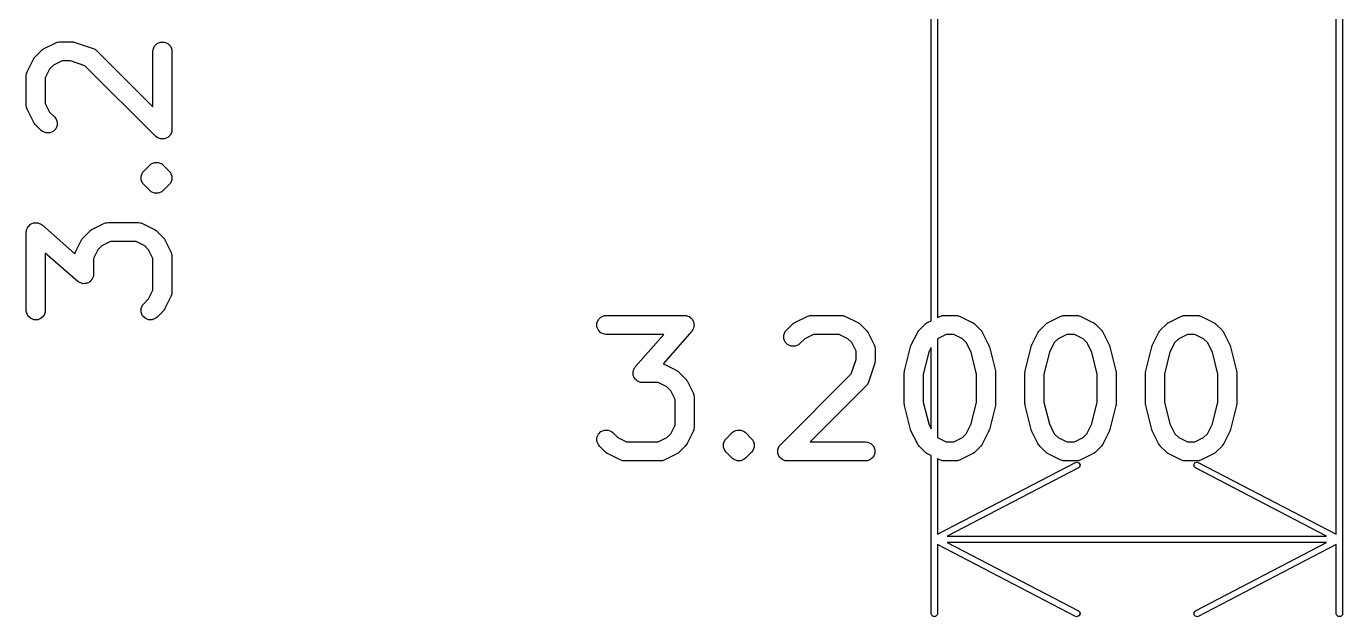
# Model space of a CAD drawing. Extents: x 2 to 13.8, y -9.5 to -0.7.
# Drawn here: x 13.0799 to 13.4892, y -5.5752 to -5.3915 of the extents above; entities that cross this region are included whole.
import ezdxf

# ---------------------------------------------------------------- set-up
doc = ezdxf.new("R2010")
doc.units = 0
doc.header["$MEASUREMENT"] = 0
doc.layers.add('BLACK', color=7, linetype='CONTINUOUS')

msp = doc.modelspace()

# ---------------------------------------------------------------- linework, layer by layer
at = {"layer": 'BLACK', "linetype": 'CONTINUOUS'}
for p, q in [((13.4872, -5.54956), (13.4872, -5.33465)), ((13.48917, -5.33465), (13.48917, -5.57427)), ((13.36122, -5.48313), (13.36122, -5.37894)), ((13.36319, -5.37894), (13.36319, -5.48215)), ((13.0853, -5.39856), (13.08905, -5.39668)), ((13.08905, -5.39668), (13.08959, -5.39648)), ((13.08959, -5.39648), (13.08969, -5.39647)), ((13.08969, -5.39647), (13.08979, -5.39643)), ((13.08979, -5.39643), (13.09037, -5.39637)), ((13.09037, -5.39637), (13.09412, -5.39637)), ((13.09412, -5.39637), (13.09441, -5.3964)), ((13.09441, -5.3964), (13.09448, -5.3964)), ((13.09448, -5.3964), (13.09459, -5.39642)), ((13.09459, -5.39642), (13.09469, -5.39643)), ((13.09469, -5.39643), (13.09476, -5.39646)), ((13.09476, -5.39646), (13.09505, -5.39652)), ((13.09505, -5.39652), (13.10067, -5.3984)), ((13.11934, -5.39875), (13.11978, -5.39768)), ((13.11978, -5.39768), (13.1206, -5.39687)), ((13.1206, -5.39687), (13.12166, -5.39643)), ((13.12166, -5.39643), (13.12281, -5.39643)), ((13.12281, -5.39643), (13.12388, -5.39687)), ((13.12388, -5.39687), (13.12469, -5.39768)), ((13.12469, -5.39768), (13.12513, -5.39875)), ((13.08023, -5.4055), (13.0821, -5.40175)), ((13.0821, -5.40175), (13.08226, -5.40151)), ((13.08226, -5.40151), (13.08229, -5.40143)), ((13.08229, -5.40143), (13.08235, -5.40135)), ((13.08235, -5.40135), (13.08241, -5.40126)), ((13.08241, -5.40126), (13.08247, -5.40121)), ((13.08247, -5.40121), (13.08265, -5.40099)), ((13.08265, -5.40099), (13.08453, -5.39911)), ((13.08453, -5.39911), (13.08475, -5.39893)), ((13.08475, -5.39893), (13.08481, -5.39887)), ((13.08481, -5.39887), (13.08489, -5.39881)), ((13.08489, -5.39881), (13.08498, -5.39874)), ((13.08498, -5.39874), (13.08505, -5.39871)), ((13.08505, -5.39871), (13.0853, -5.39856)), ((13.10067, -5.3984), (13.1012, -5.39863)), ((13.1012, -5.39863), (13.10128, -5.3987)), ((13.10128, -5.3987), (13.10138, -5.39874)), ((13.10138, -5.39874), (13.10183, -5.39911)), ((13.10183, -5.39911), (13.11928, -5.41657)), ((13.11928, -5.39933), (13.11934, -5.39875)), ((13.11928, -5.41657), (13.11928, -5.39933)), ((13.12513, -5.39875), (13.12519, -5.39933)), ((13.12519, -5.39933), (13.12519, -5.4237)), ((13.07991, -5.40682), (13.07997, -5.40625)), ((13.07997, -5.40625), (13.08001, -5.40615)), ((13.08001, -5.40615), (13.08002, -5.40604)), ((13.08002, -5.40604), (13.08023, -5.4055)), ((13.08717, -5.40482), (13.08582, -5.40752)), ((13.08837, -5.40363), (13.08717, -5.40482)), ((13.09106, -5.40228), (13.08837, -5.40363)), ((13.09364, -5.40228), (13.09106, -5.40228)), ((13.09814, -5.40378), (13.09364, -5.40228)), ((13.12015, -5.42578), (13.09814, -5.40378)), ((13.07991, -5.4162), (13.07991, -5.40682)), ((13.08582, -5.40752), (13.08582, -5.4155)), ((13.07997, -5.41677), (13.07991, -5.4162)), ((13.08001, -5.41687), (13.07997, -5.41677)), ((13.08002, -5.41698), (13.08001, -5.41687)), ((13.08023, -5.41752), (13.08002, -5.41698)), ((13.0821, -5.42127), (13.08023, -5.41752)), ((13.08582, -5.4155), (13.08717, -5.4182)), ((13.08717, -5.4182), (13.0887, -5.41973)), ((13.08226, -5.42152), (13.0821, -5.42127)), ((13.08229, -5.42159), (13.08226, -5.42152)), ((13.08235, -5.42167), (13.08229, -5.42159)), ((13.08241, -5.42176), (13.08235, -5.42167)), ((13.08247, -5.42181), (13.08241, -5.42176)), ((13.08265, -5.42204), (13.08247, -5.42181)), ((13.08453, -5.42391), (13.08265, -5.42204)), ((13.0887, -5.41973), (13.08907, -5.42018)), ((13.08907, -5.42018), (13.08951, -5.42125)), ((13.08951, -5.4224), (13.08907, -5.42346)), ((13.08951, -5.42125), (13.08951, -5.4224)), ((13.08498, -5.42428), (13.08453, -5.42391)), ((13.08604, -5.42472), (13.08498, -5.42428)), ((13.08719, -5.42472), (13.08604, -5.42472)), ((13.08826, -5.42428), (13.08719, -5.42472)), ((13.08907, -5.42346), (13.08826, -5.42428)), ((13.1206, -5.42615), (13.12015, -5.42578)), ((13.12135, -5.42646), (13.1206, -5.42615)), ((13.12166, -5.42659), (13.12135, -5.42646)), ((13.12281, -5.42659), (13.12166, -5.42659)), ((13.12166, -5.42659), (13.12166, -5.42659)), ((13.12388, -5.42615), (13.12281, -5.42659)), ((13.12469, -5.42534), (13.12388, -5.42615)), ((13.125, -5.42458), (13.12469, -5.42534)), ((13.12513, -5.42427), (13.125, -5.42458)), ((13.12519, -5.4237), (13.12513, -5.42427)), ((13.1164, -5.43661), (13.11827, -5.43473)), ((13.11827, -5.43473), (13.11872, -5.43437)), ((13.11872, -5.43437), (13.11979, -5.43392)), ((13.11979, -5.43392), (13.12094, -5.43392)), ((13.12094, -5.43392), (13.122, -5.43437)), ((13.122, -5.43437), (13.122, -5.43437)), ((13.122, -5.43437), (13.12245, -5.43473)), ((13.12245, -5.43473), (13.12432, -5.43661)), ((13.11559, -5.43812), (13.11589, -5.4374)), ((13.11559, -5.43927), (13.11559, -5.43812)), ((13.11589, -5.4374), (13.11603, -5.43705)), ((13.11603, -5.43705), (13.1164, -5.43661)), ((13.11603, -5.43705), (13.11603, -5.43705)), ((13.12432, -5.43661), (13.12469, -5.43705)), ((13.12469, -5.43705), (13.12483, -5.4374)), ((13.12483, -5.4374), (13.12513, -5.43812)), ((13.12513, -5.43812), (13.12513, -5.43927)), ((13.11603, -5.44034), (13.11559, -5.43927)), ((13.1164, -5.44078), (13.11603, -5.44034)), ((13.11603, -5.44034), (13.11603, -5.44034)), ((13.11827, -5.44266), (13.1164, -5.44078)), ((13.11872, -5.44303), (13.11827, -5.44266)), ((13.11979, -5.44347), (13.11872, -5.44303)), ((13.122, -5.44303), (13.12094, -5.44347)), ((13.12245, -5.44266), (13.122, -5.44303)), ((13.12432, -5.44078), (13.12245, -5.44266)), ((13.12469, -5.44034), (13.12432, -5.44078)), ((13.12513, -5.43927), (13.12469, -5.44034)), ((13.12094, -5.44347), (13.11979, -5.44347)), ((13.07991, -5.45557), (13.07994, -5.45526)), ((13.07994, -5.45519), (13.07996, -5.45513)), ((13.07994, -5.45526), (13.07994, -5.45519)), ((13.07996, -5.45513), (13.07997, -5.45499)), ((13.07997, -5.45499), (13.08015, -5.45455)), ((13.08015, -5.45455), (13.08031, -5.45409)), ((13.08031, -5.45409), (13.08037, -5.45402)), ((13.08037, -5.45402), (13.08041, -5.45393)), ((13.08041, -5.45393), (13.08075, -5.45359)), ((13.08075, -5.45359), (13.08107, -5.45323)), ((13.08107, -5.45323), (13.08116, -5.45318)), ((13.08116, -5.45318), (13.08123, -5.45311)), ((13.08123, -5.45311), (13.08167, -5.45293)), ((13.08167, -5.45293), (13.0821, -5.45272)), ((13.0821, -5.45272), (13.0822, -5.45271)), ((13.0822, -5.45271), (13.08229, -5.45267)), ((13.08229, -5.45267), (13.08277, -5.45267)), ((13.08277, -5.45267), (13.08325, -5.45264)), ((13.08325, -5.45264), (13.08334, -5.45267)), ((13.08334, -5.45267), (13.08344, -5.45267)), ((13.08344, -5.45267), (13.08389, -5.45286)), ((13.08389, -5.45286), (13.08434, -5.45301)), ((13.08434, -5.45301), (13.08446, -5.45309)), ((13.08446, -5.45309), (13.08451, -5.45311)), ((13.08451, -5.45311), (13.08456, -5.45317)), ((13.08456, -5.45317), (13.08481, -5.45335)), ((13.08481, -5.45335), (13.09502, -5.46228)), ((13.09765, -5.45723), (13.09953, -5.45535)), ((13.09953, -5.45535), (13.09975, -5.45517)), ((13.09975, -5.45517), (13.0998, -5.45511)), ((13.0998, -5.45511), (13.09989, -5.45505)), ((13.09989, -5.45505), (13.09997, -5.45499)), ((13.09997, -5.45499), (13.10005, -5.45496)), ((13.10005, -5.45496), (13.10029, -5.4548)), ((13.10029, -5.4548), (13.10404, -5.45293)), ((13.10404, -5.45293), (13.10458, -5.45272)), ((13.10458, -5.45272), (13.10469, -5.45271)), ((13.10469, -5.45271), (13.10479, -5.45267)), ((13.10479, -5.45267), (13.10536, -5.45262)), ((13.10536, -5.45262), (13.11474, -5.45262)), ((13.11474, -5.45262), (13.11531, -5.45267)), ((13.11531, -5.45267), (13.11541, -5.45271)), ((13.11541, -5.45271), (13.11552, -5.45272)), ((13.11552, -5.45272), (13.11606, -5.45293)), ((13.11606, -5.45293), (13.11981, -5.4548)), ((13.11981, -5.4548), (13.12006, -5.45496)), ((13.12006, -5.45496), (13.12013, -5.45499)), ((13.12013, -5.45499), (13.12021, -5.45505)), ((13.12021, -5.45505), (13.1203, -5.45511)), ((13.1203, -5.45511), (13.12035, -5.45517)), ((13.12035, -5.45517), (13.12058, -5.45535)), ((13.12058, -5.45535), (13.12245, -5.45723)), ((13.07991, -5.47994), (13.07991, -5.45557)), ((13.09522, -5.46175), (13.0971, -5.458)), ((13.0971, -5.458), (13.09725, -5.45775)), ((13.09725, -5.45775), (13.09728, -5.45768)), ((13.09728, -5.45768), (13.09735, -5.4576)), ((13.09735, -5.4576), (13.09741, -5.45751)), ((13.09741, -5.45751), (13.09747, -5.45746)), ((13.09747, -5.45746), (13.09765, -5.45723)), ((13.10606, -5.45852), (13.10336, -5.45987)), ((13.11404, -5.45852), (13.10606, -5.45852)), ((13.11674, -5.45987), (13.11404, -5.45852)), ((13.12245, -5.45723), (13.12264, -5.45746)), ((13.12264, -5.45746), (13.12269, -5.45751)), ((13.12269, -5.45751), (13.12275, -5.4576)), ((13.12275, -5.4576), (13.12282, -5.45768)), ((13.12282, -5.45768), (13.12285, -5.45775)), ((13.12285, -5.45775), (13.123, -5.458)), ((13.123, -5.458), (13.12488, -5.46175)), ((13.09592, -5.47091), (13.08582, -5.46208)), ((13.08582, -5.46208), (13.08582, -5.47994)), ((13.09502, -5.46228), (13.09522, -5.46175)), ((13.10217, -5.46107), (13.10082, -5.46376)), ((13.10336, -5.45987), (13.10217, -5.46107)), ((13.11794, -5.46107), (13.11674, -5.45987)), ((13.11928, -5.46376), (13.11794, -5.46107)), ((13.12488, -5.46175), (13.12508, -5.46229)), ((13.12508, -5.46229), (13.12509, -5.46239)), ((13.12509, -5.46239), (13.12513, -5.46249)), ((13.12513, -5.46249), (13.12519, -5.46307)), ((13.12519, -5.46307), (13.12519, -5.47432)), ((13.10082, -5.46376), (13.10082, -5.46869)), ((13.11928, -5.47362), (13.11928, -5.46376)), ((13.09617, -5.47109), (13.09592, -5.47091)), ((13.09622, -5.47115), (13.09617, -5.47109)), ((13.09628, -5.47117), (13.09622, -5.47115)), ((13.09639, -5.47125), (13.09628, -5.47117)), ((13.09685, -5.4714), (13.09639, -5.47125)), ((13.09729, -5.47159), (13.09685, -5.4714)), ((13.09739, -5.47159), (13.09729, -5.47159)), ((13.09748, -5.47162), (13.09739, -5.47159)), ((13.09796, -5.47159), (13.09748, -5.47162)), ((13.09844, -5.47159), (13.09796, -5.47159)), ((13.09853, -5.47155), (13.09844, -5.47159)), ((13.09863, -5.47154), (13.09853, -5.47155)), ((13.09906, -5.47133), (13.09863, -5.47154)), ((13.09951, -5.47115), (13.09906, -5.47133)), ((13.09958, -5.47108), (13.09951, -5.47115)), ((13.09967, -5.47103), (13.09958, -5.47108)), ((13.09998, -5.47067), (13.09967, -5.47103)), ((13.10032, -5.47033), (13.09998, -5.47067)), ((13.10036, -5.47024), (13.10032, -5.47033)), ((13.10042, -5.47016), (13.10036, -5.47024)), ((13.10058, -5.46971), (13.10042, -5.47016)), ((13.10076, -5.46927), (13.10058, -5.46971)), ((13.10077, -5.46913), (13.10076, -5.46927)), ((13.10079, -5.46907), (13.10077, -5.46913)), ((13.10082, -5.46869), (13.10079, -5.469)), ((13.10079, -5.469), (13.10079, -5.46907)), ((13.11794, -5.47632), (13.11928, -5.47362)), ((13.12488, -5.47564), (13.123, -5.47939)), ((13.12508, -5.4751), (13.12488, -5.47564)), ((13.12509, -5.47499), (13.12508, -5.4751)), ((13.12513, -5.47489), (13.12509, -5.47499)), ((13.12519, -5.47432), (13.12513, -5.47489)), ((13.07997, -5.48052), (13.07991, -5.47994)), ((13.08582, -5.47994), (13.08576, -5.48052)), ((13.11559, -5.47936), (13.11603, -5.4783)), ((13.11559, -5.48052), (13.11559, -5.47936)), ((13.11603, -5.4783), (13.1164, -5.47785)), ((13.1164, -5.47785), (13.11794, -5.47632)), ((13.12264, -5.47993), (13.12245, -5.48015)), ((13.12269, -5.47988), (13.12264, -5.47993)), ((13.12275, -5.47979), (13.12269, -5.47988)), ((13.12282, -5.47971), (13.12275, -5.47979)), ((13.12285, -5.47963), (13.12282, -5.47971)), ((13.123, -5.47939), (13.12285, -5.47963)), ((13.08041, -5.48158), (13.07997, -5.48052)), ((13.08123, -5.4824), (13.08041, -5.48158)), ((13.08229, -5.48284), (13.08123, -5.4824)), ((13.08344, -5.48284), (13.08229, -5.48284)), ((13.08451, -5.4824), (13.08344, -5.48284)), ((13.08532, -5.48158), (13.08451, -5.4824)), ((13.08576, -5.48052), (13.08532, -5.48158)), ((13.11603, -5.48158), (13.11559, -5.48052)), ((13.11685, -5.4824), (13.11603, -5.48158)), ((13.11791, -5.48284), (13.11685, -5.4824)), ((13.11906, -5.48284), (13.11791, -5.48284)), ((13.12013, -5.4824), (13.11906, -5.48284)), ((13.12058, -5.48203), (13.12013, -5.4824)), ((13.12245, -5.48015), (13.12058, -5.48203)), ((13.25732, -5.48387), (13.25776, -5.4828)), ((13.25732, -5.48502), (13.25732, -5.48387)), ((13.25776, -5.4828), (13.25858, -5.48199)), ((13.25858, -5.48199), (13.25964, -5.48155)), ((13.25964, -5.48155), (13.26022, -5.48149)), ((13.26022, -5.48149), (13.28459, -5.48149)), ((13.28459, -5.48149), (13.28489, -5.48152)), ((13.28489, -5.48152), (13.28497, -5.48151)), ((13.28497, -5.48151), (13.28502, -5.48153)), ((13.28502, -5.48153), (13.28517, -5.48155)), ((13.28517, -5.48155), (13.28561, -5.48173)), ((13.28561, -5.48173), (13.28606, -5.48188)), ((13.28606, -5.48188), (13.28614, -5.48195)), ((13.28614, -5.48195), (13.28623, -5.48199)), ((13.28623, -5.48199), (13.28657, -5.48233)), ((13.28657, -5.48233), (13.28693, -5.48264)), ((13.28693, -5.48264), (13.28697, -5.48273)), ((13.28697, -5.48273), (13.28704, -5.4828)), ((13.28704, -5.4828), (13.28723, -5.48324)), ((13.28723, -5.48324), (13.28744, -5.48367)), ((13.28744, -5.48367), (13.28745, -5.48377)), ((13.28745, -5.48377), (13.28749, -5.48387)), ((13.28749, -5.48387), (13.28749, -5.48435)), ((13.31812, -5.48423), (13.31835, -5.48404)), ((13.31835, -5.48404), (13.3184, -5.48398)), ((13.3184, -5.48398), (13.31849, -5.48393)), ((13.31849, -5.48393), (13.31857, -5.48386)), ((13.31857, -5.48386), (13.31864, -5.48383)), ((13.31864, -5.48383), (13.31889, -5.48368)), ((13.31889, -5.48368), (13.32264, -5.4818)), ((13.32264, -5.4818), (13.32318, -5.48159)), ((13.32318, -5.48159), (13.32329, -5.48159)), ((13.32329, -5.48159), (13.32338, -5.48155)), ((13.32338, -5.48155), (13.32396, -5.48149)), ((13.32396, -5.48149), (13.33333, -5.48149)), ((13.33333, -5.48149), (13.33391, -5.48155)), ((13.33391, -5.48155), (13.33401, -5.48159)), ((13.33401, -5.48159), (13.33411, -5.48159)), ((13.33411, -5.48159), (13.33465, -5.4818)), ((13.33465, -5.4818), (13.3384, -5.48368)), ((13.3384, -5.48368), (13.33865, -5.48383)), ((13.33865, -5.48383), (13.33872, -5.48386)), ((13.33872, -5.48386), (13.3388, -5.48393)), ((13.3388, -5.48393), (13.33889, -5.48398)), ((13.33889, -5.48398), (13.33894, -5.48404)), ((13.33894, -5.48404), (13.33917, -5.48423)), ((13.35937, -5.48423), (13.35959, -5.48404)), ((13.35959, -5.48404), (13.35964, -5.48398)), ((13.35964, -5.48398), (13.35973, -5.48393)), ((13.35973, -5.48393), (13.35981, -5.48386)), ((13.35981, -5.48386), (13.35989, -5.48383)), ((13.35989, -5.48383), (13.36013, -5.48368)), ((13.36013, -5.48368), (13.36122, -5.48313)), ((13.36319, -5.48215), (13.36388, -5.4818)), ((13.36388, -5.4818), (13.36442, -5.48159)), ((13.36442, -5.48159), (13.36453, -5.48159)), ((13.36453, -5.48159), (13.36463, -5.48155)), ((13.36463, -5.48155), (13.3652, -5.48149)), ((13.3652, -5.48149), (13.36895, -5.48149)), ((13.36895, -5.48149), (13.36953, -5.48155)), ((13.36953, -5.48155), (13.36963, -5.48159)), ((13.36963, -5.48159), (13.36973, -5.48159)), ((13.36973, -5.48159), (13.37027, -5.4818)), ((13.37027, -5.4818), (13.37402, -5.48368)), ((13.37402, -5.48368), (13.37427, -5.48383)), ((13.37427, -5.48383), (13.37434, -5.48386)), ((13.37434, -5.48386), (13.37442, -5.48393)), ((13.37442, -5.48393), (13.37451, -5.48398)), ((13.37451, -5.48398), (13.37456, -5.48404)), ((13.37456, -5.48404), (13.37479, -5.48423)), ((13.39686, -5.48423), (13.39709, -5.48404)), ((13.39709, -5.48404), (13.39714, -5.48398)), ((13.39714, -5.48398), (13.39723, -5.48393)), ((13.39723, -5.48393), (13.39731, -5.48386)), ((13.39731, -5.48386), (13.39738, -5.48383)), ((13.39738, -5.48383), (13.39763, -5.48368)), ((13.39763, -5.48368), (13.40138, -5.4818)), ((13.40138, -5.4818), (13.40192, -5.48159)), ((13.40192, -5.48159), (13.40203, -5.48159)), ((13.40203, -5.48159), (13.40212, -5.48155)), ((13.40212, -5.48155), (13.4027, -5.48149)), ((13.4027, -5.48149), (13.40645, -5.48149)), ((13.40645, -5.48149), (13.40703, -5.48155)), ((13.40703, -5.48155), (13.40712, -5.48159)), ((13.40712, -5.48159), (13.40723, -5.48159)), ((13.40723, -5.48159), (13.40777, -5.4818)), ((13.40777, -5.4818), (13.41152, -5.48368)), ((13.41152, -5.48368), (13.41177, -5.48383)), ((13.41177, -5.48383), (13.41184, -5.48386)), ((13.41184, -5.48386), (13.41192, -5.48393)), ((13.41192, -5.48393), (13.41201, -5.48398)), ((13.41201, -5.48398), (13.41206, -5.48404)), ((13.41206, -5.48404), (13.41229, -5.48423)), ((13.43436, -5.48423), (13.43458, -5.48404)), ((13.43458, -5.48404), (13.43464, -5.48398)), ((13.43464, -5.48398), (13.43472, -5.48393)), ((13.43472, -5.48393), (13.4348, -5.48386)), ((13.4348, -5.48386), (13.43488, -5.48383)), ((13.43488, -5.48383), (13.43512, -5.48368)), ((13.43512, -5.48368), (13.43887, -5.4818)), ((13.43887, -5.4818), (13.43942, -5.48159)), ((13.43942, -5.48159), (13.43952, -5.48159)), ((13.43952, -5.48159), (13.43962, -5.48155)), ((13.43962, -5.48155), (13.44019, -5.48149)), ((13.44019, -5.48149), (13.44394, -5.48149)), ((13.44394, -5.48149), (13.44452, -5.48155)), ((13.44452, -5.48155), (13.44462, -5.48159)), ((13.44462, -5.48159), (13.44472, -5.48159)), ((13.44472, -5.48159), (13.44526, -5.4818)), ((13.44526, -5.4818), (13.44901, -5.48368)), ((13.44901, -5.48368), (13.44926, -5.48383)), ((13.44926, -5.48383), (13.44933, -5.48386)), ((13.44933, -5.48386), (13.44942, -5.48393)), ((13.44942, -5.48393), (13.4495, -5.48398)), ((13.4495, -5.48398), (13.44956, -5.48404)), ((13.44956, -5.48404), (13.44978, -5.48423)), ((13.25776, -5.48608), (13.25732, -5.48502)), ((13.25858, -5.4869), (13.25776, -5.48608)), ((13.25964, -5.48734), (13.25858, -5.4869)), ((13.26022, -5.48739), (13.25964, -5.48734)), ((13.27808, -5.48739), (13.26022, -5.48739)), ((13.26924, -5.4975), (13.27808, -5.48739)), ((13.28681, -5.48639), (13.27788, -5.4966)), ((13.28699, -5.48614), (13.28681, -5.48639)), ((13.28704, -5.48608), (13.28699, -5.48614)), ((13.28707, -5.48603), (13.28704, -5.48608)), ((13.28715, -5.48592), (13.28707, -5.48603)), ((13.2873, -5.48546), (13.28715, -5.48592)), ((13.28749, -5.48502), (13.2873, -5.48546)), ((13.28749, -5.48435), (13.28752, -5.48482)), ((13.28752, -5.48482), (13.28749, -5.48492)), ((13.28749, -5.48492), (13.28749, -5.48502)), ((13.31544, -5.48762), (13.31588, -5.48655)), ((13.31544, -5.48877), (13.31544, -5.48762)), ((13.31588, -5.48655), (13.31625, -5.4861)), ((13.31625, -5.4861), (13.31812, -5.48423)), ((13.32466, -5.48739), (13.32196, -5.48874)), ((13.33264, -5.48739), (13.32466, -5.48739)), ((13.33533, -5.48874), (13.33264, -5.48739)), ((13.33917, -5.48423), (13.34105, -5.4861)), ((13.34105, -5.4861), (13.34123, -5.48633)), ((13.34123, -5.48633), (13.34129, -5.48638)), ((13.34129, -5.48638), (13.34135, -5.48647)), ((13.34135, -5.48647), (13.34141, -5.48655)), ((13.34141, -5.48655), (13.34144, -5.48662)), ((13.34144, -5.48662), (13.3416, -5.48687)), ((13.3416, -5.48687), (13.34347, -5.49062)), ((13.35506, -5.49062), (13.35694, -5.48687)), ((13.35694, -5.48687), (13.3571, -5.48662)), ((13.3571, -5.48662), (13.35712, -5.48655)), ((13.35712, -5.48655), (13.35719, -5.48647)), ((13.35719, -5.48647), (13.35725, -5.48638)), ((13.35725, -5.48638), (13.35731, -5.48633)), ((13.35731, -5.48633), (13.35749, -5.4861)), ((13.35749, -5.4861), (13.35937, -5.48423)), ((13.3659, -5.48739), (13.3632, -5.48874)), ((13.36826, -5.48739), (13.3659, -5.48739)), ((13.37095, -5.48874), (13.36826, -5.48739)), ((13.37479, -5.48423), (13.37667, -5.4861)), ((13.37667, -5.4861), (13.37685, -5.48633)), ((13.37685, -5.48633), (13.37691, -5.48638)), ((13.37691, -5.48638), (13.37697, -5.48647)), ((13.37697, -5.48647), (13.37703, -5.48655)), ((13.37703, -5.48655), (13.37706, -5.48662)), ((13.37706, -5.48662), (13.37722, -5.48687)), ((13.37722, -5.48687), (13.37909, -5.49062)), ((13.39256, -5.49062), (13.39443, -5.48687)), ((13.39443, -5.48687), (13.39459, -5.48662)), ((13.39459, -5.48662), (13.39462, -5.48655)), ((13.39462, -5.48655), (13.39469, -5.48647)), ((13.39469, -5.48647), (13.39474, -5.48638)), ((13.39474, -5.48638), (13.3948, -5.48633)), ((13.3948, -5.48633), (13.39499, -5.4861)), ((13.39499, -5.4861), (13.39686, -5.48423)), ((13.4034, -5.48739), (13.4007, -5.48874)), ((13.40575, -5.48739), (13.4034, -5.48739)), ((13.40845, -5.48874), (13.40575, -5.48739)), ((13.41229, -5.48423), (13.41416, -5.4861)), ((13.41416, -5.4861), (13.41435, -5.48633)), ((13.41435, -5.48633), (13.41441, -5.48638)), ((13.41441, -5.48638), (13.41446, -5.48647)), ((13.41446, -5.48647), (13.41453, -5.48655)), ((13.41453, -5.48655), (13.41456, -5.48662)), ((13.41456, -5.48662), (13.41471, -5.48687)), ((13.41471, -5.48687), (13.41659, -5.49062)), ((13.43005, -5.49062), (13.43193, -5.48687)), ((13.43193, -5.48687), (13.43209, -5.48662)), ((13.43209, -5.48662), (13.43212, -5.48655)), ((13.43212, -5.48655), (13.43218, -5.48647)), ((13.43218, -5.48647), (13.43224, -5.48638)), ((13.43224, -5.48638), (13.4323, -5.48633)), ((13.4323, -5.48633), (13.43248, -5.4861)), ((13.43248, -5.4861), (13.43436, -5.48423)), ((13.44089, -5.48739), (13.43819, -5.48874)), ((13.44325, -5.48739), (13.44089, -5.48739)), ((13.44594, -5.48874), (13.44325, -5.48739)), ((13.44978, -5.48423), (13.45166, -5.4861)), ((13.45166, -5.4861), (13.45184, -5.48633)), ((13.45184, -5.48633), (13.4519, -5.48638)), ((13.4519, -5.48638), (13.45196, -5.48647)), ((13.45196, -5.48647), (13.45202, -5.48655)), ((13.45202, -5.48655), (13.45205, -5.48662)), ((13.45205, -5.48662), (13.45221, -5.48687)), ((13.45221, -5.48687), (13.45408, -5.49062)), ((13.31588, -5.48983), (13.31544, -5.48877)), ((13.31669, -5.49065), (13.31588, -5.48983)), ((13.31776, -5.49109), (13.31669, -5.49065)), ((13.31891, -5.49109), (13.31776, -5.49109)), ((13.31998, -5.49065), (13.31891, -5.49109)), ((13.32042, -5.49028), (13.31998, -5.49065)), ((13.32196, -5.48874), (13.32042, -5.49028)), ((13.33653, -5.48994), (13.33533, -5.48874)), ((13.33788, -5.49264), (13.33653, -5.48994)), ((13.34347, -5.49062), (13.34368, -5.49116)), ((13.34368, -5.49116), (13.34369, -5.49127)), ((13.34369, -5.49127), (13.34373, -5.49136)), ((13.34373, -5.49136), (13.34379, -5.49194)), ((13.34379, -5.49194), (13.34379, -5.49569)), ((13.35297, -5.49872), (13.35484, -5.49122)), ((13.35484, -5.49122), (13.35486, -5.49118)), ((13.35486, -5.49116), (13.35495, -5.49092)), ((13.35486, -5.49118), (13.35486, -5.49116)), ((13.35495, -5.49092), (13.35504, -5.49068)), ((13.35504, -5.49068), (13.35505, -5.49066)), ((13.35505, -5.49066), (13.35506, -5.49062)), ((13.36122, -5.49151), (13.36049, -5.49297)), ((13.36122, -5.51674), (13.36122, -5.49151)), ((13.3632, -5.48874), (13.36319, -5.48876)), ((13.36319, -5.48876), (13.36319, -5.5195)), ((13.37215, -5.48994), (13.37095, -5.48874)), ((13.37367, -5.49297), (13.37215, -5.48994)), ((13.37909, -5.49062), (13.37911, -5.49066)), ((13.37911, -5.49066), (13.37912, -5.49068)), ((13.37912, -5.49068), (13.37921, -5.49092)), ((13.37921, -5.49092), (13.3793, -5.49116)), ((13.3793, -5.49116), (13.3793, -5.49118)), ((13.3793, -5.49118), (13.37932, -5.49122)), ((13.37932, -5.49122), (13.38119, -5.49872)), ((13.39046, -5.49872), (13.39234, -5.49122)), ((13.39234, -5.49122), (13.39235, -5.49118)), ((13.39235, -5.49116), (13.39244, -5.49092)), ((13.39235, -5.49118), (13.39235, -5.49116)), ((13.39244, -5.49092), (13.39253, -5.49068)), ((13.39253, -5.49068), (13.39254, -5.49066)), ((13.39254, -5.49066), (13.39256, -5.49062)), ((13.3995, -5.48994), (13.39799, -5.49297)), ((13.4007, -5.48874), (13.3995, -5.48994)), ((13.40965, -5.48994), (13.40845, -5.48874)), ((13.41116, -5.49297), (13.40965, -5.48994)), ((13.41659, -5.49062), (13.41661, -5.49066)), ((13.41661, -5.49066), (13.41662, -5.49068)), ((13.41662, -5.49068), (13.4167, -5.49092)), ((13.4167, -5.49092), (13.4168, -5.49116)), ((13.4168, -5.49116), (13.4168, -5.49118)), ((13.4168, -5.49118), (13.41681, -5.49122)), ((13.41681, -5.49122), (13.41869, -5.49872)), ((13.42796, -5.49872), (13.42983, -5.49122)), ((13.42983, -5.49122), (13.42985, -5.49118)), ((13.42985, -5.49116), (13.42994, -5.49092)), ((13.42985, -5.49118), (13.42985, -5.49116)), ((13.42994, -5.49092), (13.43003, -5.49068)), ((13.43003, -5.49068), (13.43004, -5.49066)), ((13.43004, -5.49066), (13.43005, -5.49062)), ((13.437, -5.48994), (13.43548, -5.49297)), ((13.43819, -5.48874), (13.437, -5.48994)), ((13.44714, -5.48994), (13.44594, -5.48874)), ((13.44866, -5.49297), (13.44714, -5.48994)), ((13.45408, -5.49062), (13.4541, -5.49066)), ((13.4541, -5.49066), (13.45411, -5.49068)), ((13.45411, -5.49068), (13.4542, -5.49092)), ((13.4542, -5.49092), (13.45429, -5.49116)), ((13.45429, -5.49116), (13.45429, -5.49118)), ((13.45429, -5.49118), (13.45431, -5.49122)), ((13.45431, -5.49122), (13.45618, -5.49872)), ((13.33638, -5.49972), (13.33788, -5.49521)), ((13.33788, -5.49521), (13.33788, -5.49264)), ((13.3437, -5.49634), (13.34363, -5.49662)), ((13.34373, -5.49627), (13.3437, -5.49634)), ((13.34374, -5.49616), (13.34373, -5.49627)), ((13.34376, -5.49606), (13.34374, -5.49616)), ((13.34379, -5.49569), (13.34376, -5.49598)), ((13.34376, -5.49598), (13.34376, -5.49606)), ((13.36049, -5.49297), (13.35878, -5.4998)), ((13.37537, -5.4998), (13.37367, -5.49297)), ((13.39799, -5.49297), (13.39628, -5.4998)), ((13.41287, -5.4998), (13.41116, -5.49297)), ((13.43548, -5.49297), (13.43377, -5.4998)), ((13.45037, -5.4998), (13.44866, -5.49297)), ((13.26854, -5.49906), (13.26857, -5.49896)), ((13.26857, -5.49954), (13.26854, -5.49906)), ((13.26857, -5.49886), (13.26875, -5.49842)), ((13.26857, -5.49896), (13.26857, -5.49886)), ((13.26857, -5.50002), (13.26857, -5.49954)), ((13.26861, -5.50011), (13.26857, -5.50002)), ((13.26861, -5.50021), (13.26861, -5.50011)), ((13.26883, -5.50064), (13.26861, -5.50021)), ((13.26875, -5.49842), (13.26891, -5.49797)), ((13.26891, -5.49797), (13.26899, -5.49785)), ((13.26899, -5.49785), (13.26901, -5.4978)), ((13.26901, -5.4978), (13.26907, -5.49774)), ((13.26907, -5.49774), (13.26924, -5.4975)), ((13.27788, -5.4966), (13.27841, -5.4968)), ((13.27841, -5.4968), (13.28216, -5.49867)), ((13.28216, -5.49867), (13.28241, -5.49883)), ((13.28241, -5.49883), (13.28248, -5.49886)), ((13.28248, -5.49886), (13.28256, -5.49893)), ((13.28256, -5.49893), (13.28265, -5.49898)), ((13.28265, -5.49898), (13.2827, -5.49904)), ((13.2827, -5.49904), (13.28293, -5.49923)), ((13.28293, -5.49923), (13.2848, -5.5011)), ((13.31437, -5.52172), (13.33638, -5.49972)), ((13.34363, -5.49662), (13.34176, -5.50225)), ((13.35288, -5.4993), (13.35291, -5.49908)), ((13.35289, -5.49934), (13.35288, -5.4993)), ((13.35288, -5.49944), (13.35289, -5.49934)), ((13.35288, -5.50881), (13.35288, -5.49944)), ((13.35291, -5.49908), (13.35293, -5.49886)), ((13.35293, -5.49886), (13.35295, -5.49882)), ((13.35295, -5.49882), (13.35297, -5.49872)), ((13.35878, -5.4998), (13.35878, -5.50845)), ((13.37537, -5.50845), (13.37537, -5.4998)), ((13.38119, -5.49872), (13.38121, -5.49882)), ((13.38121, -5.49882), (13.38122, -5.49886)), ((13.38122, -5.49886), (13.38125, -5.49908)), ((13.38125, -5.49908), (13.38128, -5.4993)), ((13.38128, -5.4993), (13.38127, -5.49934)), ((13.38127, -5.49934), (13.38128, -5.49944)), ((13.38128, -5.49944), (13.38128, -5.50881)), ((13.39037, -5.49944), (13.39038, -5.49934)), ((13.39037, -5.50881), (13.39037, -5.49944)), ((13.39038, -5.4993), (13.39041, -5.49908)), ((13.39038, -5.49934), (13.39038, -5.4993)), ((13.39041, -5.49908), (13.39043, -5.49886)), ((13.39043, -5.49886), (13.39045, -5.49882)), ((13.39045, -5.49882), (13.39046, -5.49872)), ((13.39628, -5.4998), (13.39628, -5.50845)), ((13.41287, -5.50845), (13.41287, -5.4998)), ((13.41869, -5.49872), (13.4187, -5.49882)), ((13.4187, -5.49882), (13.41872, -5.49886)), ((13.41872, -5.49886), (13.41874, -5.49908)), ((13.41874, -5.49908), (13.41877, -5.4993)), ((13.41877, -5.4993), (13.41877, -5.49934)), ((13.41877, -5.49934), (13.41878, -5.49944)), ((13.41878, -5.49944), (13.41878, -5.50881)), ((13.42787, -5.4993), (13.4279, -5.49908)), ((13.42788, -5.49934), (13.42787, -5.4993)), ((13.42787, -5.49944), (13.42788, -5.49934)), ((13.42787, -5.50881), (13.42787, -5.49944)), ((13.4279, -5.49908), (13.42793, -5.49886)), ((13.42793, -5.49886), (13.42794, -5.49882)), ((13.42794, -5.49882), (13.42796, -5.49872)), ((13.43377, -5.4998), (13.43377, -5.50845)), ((13.45037, -5.50845), (13.45037, -5.4998)), ((13.45618, -5.49872), (13.4562, -5.49882)), ((13.4562, -5.49882), (13.45621, -5.49886)), ((13.45621, -5.49886), (13.45624, -5.49908)), ((13.45624, -5.49908), (13.45627, -5.4993)), ((13.45627, -5.4993), (13.45626, -5.49934)), ((13.45626, -5.49934), (13.45627, -5.49944)), ((13.45627, -5.49944), (13.45627, -5.50881)), ((13.26901, -5.50108), (13.26883, -5.50064)), ((13.26908, -5.50115), (13.26901, -5.50108)), ((13.26913, -5.50124), (13.26908, -5.50115)), ((13.26949, -5.50156), (13.26913, -5.50124)), ((13.26983, -5.50189), (13.26949, -5.50156)), ((13.26992, -5.50193), (13.26983, -5.50189)), ((13.26999, -5.502), (13.26992, -5.50193)), ((13.27045, -5.50215), (13.26999, -5.502)), ((13.27089, -5.50234), (13.27045, -5.50215)), ((13.27103, -5.50235), (13.27089, -5.50234)), ((13.27108, -5.50237), (13.27103, -5.50235)), ((13.27116, -5.50236), (13.27108, -5.50237)), ((13.27147, -5.50239), (13.27116, -5.50236)), ((13.27639, -5.50239), (13.27147, -5.50239)), ((13.27909, -5.50374), (13.27639, -5.50239)), ((13.28029, -5.50494), (13.27909, -5.50374)), ((13.2848, -5.5011), (13.28499, -5.50133)), ((13.28499, -5.50133), (13.28505, -5.50138)), ((13.28505, -5.50138), (13.2851, -5.50147)), ((13.2851, -5.50147), (13.28517, -5.50155)), ((13.28517, -5.50155), (13.2852, -5.50162)), ((13.2852, -5.50162), (13.28536, -5.50187)), ((13.28536, -5.50187), (13.28723, -5.50562)), ((13.34105, -5.5034), (13.32359, -5.52086)), ((13.34141, -5.50296), (13.34105, -5.5034)), ((13.34145, -5.50286), (13.34141, -5.50296)), ((13.34152, -5.50278), (13.34145, -5.50286)), ((13.34176, -5.50225), (13.34152, -5.50278)), ((13.28164, -5.50764), (13.28029, -5.50494)), ((13.28164, -5.51562), (13.28164, -5.50764)), ((13.28723, -5.50562), (13.28744, -5.50616)), ((13.28744, -5.50616), (13.28744, -5.50626)), ((13.28744, -5.50626), (13.28749, -5.50636)), ((13.28749, -5.50636), (13.28754, -5.50694)), ((13.28754, -5.50694), (13.28754, -5.51631)), ((13.35878, -5.50845), (13.36049, -5.51528)), ((13.37367, -5.51528), (13.37537, -5.50845)), ((13.39628, -5.50845), (13.39799, -5.51528)), ((13.41116, -5.51528), (13.41287, -5.50845)), ((13.43377, -5.50845), (13.43548, -5.51528)), ((13.44866, -5.51528), (13.45037, -5.50845)), ((13.35289, -5.50891), (13.35288, -5.50881)), ((13.35288, -5.50896), (13.35289, -5.50891)), ((13.35291, -5.50917), (13.35288, -5.50896)), ((13.35293, -5.50939), (13.35291, -5.50917)), ((13.35295, -5.50943), (13.35293, -5.50939)), ((13.35297, -5.50953), (13.35295, -5.50943)), ((13.35484, -5.51703), (13.35297, -5.50953)), ((13.38119, -5.50953), (13.37932, -5.51703)), ((13.38121, -5.50943), (13.38119, -5.50953)), ((13.38122, -5.50939), (13.38121, -5.50943)), ((13.38125, -5.50917), (13.38122, -5.50939)), ((13.38128, -5.50896), (13.38125, -5.50917)), ((13.38128, -5.50881), (13.38127, -5.50891)), ((13.38127, -5.50891), (13.38128, -5.50896)), ((13.39038, -5.50891), (13.39037, -5.50881)), ((13.39038, -5.50896), (13.39038, -5.50891)), ((13.39041, -5.50917), (13.39038, -5.50896)), ((13.39043, -5.50939), (13.39041, -5.50917)), ((13.39045, -5.50943), (13.39043, -5.50939)), ((13.39046, -5.50953), (13.39045, -5.50943)), ((13.39234, -5.51703), (13.39046, -5.50953)), ((13.41869, -5.50953), (13.41681, -5.51703)), ((13.4187, -5.50943), (13.41869, -5.50953)), ((13.41872, -5.50939), (13.4187, -5.50943)), ((13.41874, -5.50917), (13.41872, -5.50939)), ((13.41877, -5.50896), (13.41874, -5.50917)), ((13.41878, -5.50881), (13.41877, -5.50891)), ((13.41877, -5.50891), (13.41877, -5.50896)), ((13.42788, -5.50891), (13.42787, -5.50881)), ((13.42787, -5.50896), (13.42788, -5.50891)), ((13.4279, -5.50917), (13.42787, -5.50896)), ((13.42793, -5.50939), (13.4279, -5.50917)), ((13.42794, -5.50943), (13.42793, -5.50939)), ((13.42796, -5.50953), (13.42794, -5.50943)), ((13.42983, -5.51703), (13.42796, -5.50953)), ((13.45618, -5.50953), (13.45431, -5.51703)), ((13.4562, -5.50943), (13.45618, -5.50953)), ((13.45621, -5.50939), (13.4562, -5.50943)), ((13.45624, -5.50917), (13.45621, -5.50939)), ((13.45627, -5.50896), (13.45624, -5.50917)), ((13.45627, -5.50881), (13.45626, -5.50891)), ((13.45626, -5.50891), (13.45627, -5.50896)), ((13.28029, -5.51831), (13.28164, -5.51562)), ((13.28754, -5.51631), (13.28749, -5.51689)), ((13.36049, -5.51528), (13.36122, -5.51674)), ((13.37215, -5.51831), (13.37367, -5.51528)), ((13.39799, -5.51528), (13.3995, -5.51831)), ((13.40965, -5.51831), (13.41116, -5.51528)), ((13.43548, -5.51528), (13.437, -5.51831)), ((13.44714, -5.51831), (13.44866, -5.51528)), ((13.25732, -5.51949), (13.25776, -5.51842)), ((13.25732, -5.52064), (13.25732, -5.51949)), ((13.25776, -5.5217), (13.25732, -5.52064)), ((13.25776, -5.51842), (13.25858, -5.51761)), ((13.25858, -5.51761), (13.25964, -5.51717)), ((13.25964, -5.51717), (13.26079, -5.51717)), ((13.26079, -5.51717), (13.26186, -5.51761)), ((13.26186, -5.51761), (13.26231, -5.51797)), ((13.26231, -5.51797), (13.26384, -5.51951)), ((13.26384, -5.51951), (13.26654, -5.52086)), ((13.26654, -5.52086), (13.27639, -5.52086)), ((13.27639, -5.52086), (13.27909, -5.51951)), ((13.27909, -5.51951), (13.28029, -5.51831)), ((13.28723, -5.51763), (13.28536, -5.52138)), ((13.28744, -5.51709), (13.28723, -5.51763)), ((13.28749, -5.51689), (13.28744, -5.51699)), ((13.28744, -5.51699), (13.28744, -5.51709)), ((13.29669, -5.52136), (13.29713, -5.5203)), ((13.29713, -5.5203), (13.2975, -5.51985)), ((13.2975, -5.51985), (13.29937, -5.51797)), ((13.29937, -5.51797), (13.29982, -5.51761)), ((13.29982, -5.51761), (13.30054, -5.51731)), ((13.29982, -5.51761), (13.29982, -5.51761)), ((13.30054, -5.51731), (13.30089, -5.51717)), ((13.30089, -5.51717), (13.30204, -5.51717)), ((13.30204, -5.51717), (13.30204, -5.51717)), ((13.30204, -5.51717), (13.30238, -5.51731)), ((13.30238, -5.51731), (13.3031, -5.51761)), ((13.3031, -5.51761), (13.3031, -5.51761)), ((13.3031, -5.51761), (13.30355, -5.51797)), ((13.30355, -5.51797), (13.30542, -5.51985)), ((13.30542, -5.51985), (13.30579, -5.5203)), ((13.30579, -5.5203), (13.30623, -5.52136)), ((13.32359, -5.52086), (13.34083, -5.52086)), ((13.34083, -5.52086), (13.34141, -5.52092)), ((13.35486, -5.51707), (13.35484, -5.51703)), ((13.35486, -5.51709), (13.35486, -5.51707)), ((13.35495, -5.51733), (13.35486, -5.51709)), ((13.35504, -5.51757), (13.35495, -5.51733)), ((13.35505, -5.51759), (13.35504, -5.51757)), ((13.35506, -5.51763), (13.35505, -5.51759)), ((13.35694, -5.52138), (13.35506, -5.51763)), ((13.36319, -5.5195), (13.3632, -5.51951)), ((13.3632, -5.51951), (13.3659, -5.52086)), ((13.3659, -5.52086), (13.36826, -5.52086)), ((13.36826, -5.52086), (13.37095, -5.51951)), ((13.37095, -5.51951), (13.37215, -5.51831)), ((13.37909, -5.51763), (13.37722, -5.52138)), ((13.37911, -5.51759), (13.37909, -5.51763)), ((13.37912, -5.51757), (13.37911, -5.51759)), ((13.37921, -5.51733), (13.37912, -5.51757)), ((13.3793, -5.51709), (13.37921, -5.51733)), ((13.37932, -5.51703), (13.3793, -5.51707)), ((13.3793, -5.51707), (13.3793, -5.51709)), ((13.39235, -5.51707), (13.39234, -5.51703)), ((13.39235, -5.51709), (13.39235, -5.51707)), ((13.39244, -5.51733), (13.39235, -5.51709)), ((13.39253, -5.51757), (13.39244, -5.51733)), ((13.39254, -5.51759), (13.39253, -5.51757)), ((13.39256, -5.51763), (13.39254, -5.51759)), ((13.39443, -5.52138), (13.39256, -5.51763)), ((13.3995, -5.51831), (13.4007, -5.51951)), ((13.4007, -5.51951), (13.4034, -5.52086)), ((13.4034, -5.52086), (13.40575, -5.52086)), ((13.40575, -5.52086), (13.40845, -5.51951)), ((13.40845, -5.51951), (13.40965, -5.51831)), ((13.41659, -5.51763), (13.41471, -5.52138)), ((13.41661, -5.51759), (13.41659, -5.51763)), ((13.41662, -5.51757), (13.41661, -5.51759)), ((13.4167, -5.51733), (13.41662, -5.51757)), ((13.4168, -5.51709), (13.4167, -5.51733)), ((13.41681, -5.51703), (13.4168, -5.51707)), ((13.4168, -5.51707), (13.4168, -5.51709)), ((13.42985, -5.51707), (13.42983, -5.51703)), ((13.42985, -5.51709), (13.42985, -5.51707)), ((13.42994, -5.51733), (13.42985, -5.51709)), ((13.43003, -5.51757), (13.42994, -5.51733)), ((13.43004, -5.51759), (13.43003, -5.51757)), ((13.43005, -5.51763), (13.43004, -5.51759)), ((13.43193, -5.52138), (13.43005, -5.51763)), ((13.437, -5.51831), (13.43819, -5.51951)), ((13.43819, -5.51951), (13.44089, -5.52086)), ((13.44089, -5.52086), (13.44325, -5.52086)), ((13.44325, -5.52086), (13.44594, -5.51951)), ((13.44594, -5.51951), (13.44714, -5.51831)), ((13.45408, -5.51763), (13.45221, -5.52138)), ((13.4541, -5.51759), (13.45408, -5.51763)), ((13.45411, -5.51757), (13.4541, -5.51759)), ((13.4542, -5.51733), (13.45411, -5.51757)), ((13.45429, -5.51709), (13.4542, -5.51733)), ((13.45431, -5.51703), (13.45429, -5.51707)), ((13.45429, -5.51707), (13.45429, -5.51709)), ((13.25813, -5.52215), (13.25776, -5.5217)), ((13.26, -5.52402), (13.25813, -5.52215)), ((13.26023, -5.52421), (13.26, -5.52402)), ((13.26028, -5.52427), (13.26023, -5.52421)), ((13.26037, -5.52433), (13.26028, -5.52427)), ((13.26045, -5.52439), (13.26037, -5.52433)), ((13.26052, -5.52442), (13.26045, -5.52439)), ((13.26077, -5.52458), (13.26052, -5.52442)), ((13.26452, -5.52645), (13.26077, -5.52458)), ((13.28216, -5.52458), (13.27841, -5.52645)), ((13.28241, -5.52442), (13.28216, -5.52458)), ((13.28248, -5.52439), (13.28241, -5.52442)), ((13.28256, -5.52433), (13.28248, -5.52439)), ((13.28265, -5.52427), (13.28256, -5.52433)), ((13.2827, -5.52421), (13.28265, -5.52427)), ((13.28293, -5.52402), (13.2827, -5.52421)), ((13.2848, -5.52215), (13.28293, -5.52402)), ((13.28499, -5.52192), (13.2848, -5.52215)), ((13.28505, -5.52187), (13.28499, -5.52192)), ((13.2851, -5.52178), (13.28505, -5.52187)), ((13.28517, -5.5217), (13.2851, -5.52178)), ((13.2852, -5.52163), (13.28517, -5.5217)), ((13.28536, -5.52138), (13.2852, -5.52163)), ((13.29669, -5.52251), (13.29669, -5.52136)), ((13.29689, -5.52299), (13.29669, -5.52251)), ((13.29713, -5.52358), (13.29689, -5.52299)), ((13.2975, -5.52402), (13.29713, -5.52358)), ((13.29937, -5.5259), (13.2975, -5.52402)), ((13.30542, -5.52402), (13.30355, -5.5259)), ((13.30579, -5.52358), (13.30542, -5.52402)), ((13.30623, -5.52251), (13.30579, -5.52358)), ((13.30623, -5.52136), (13.30623, -5.52136)), ((13.30623, -5.52136), (13.30623, -5.52251)), ((13.31356, -5.52324), (13.31401, -5.52217)), ((13.31356, -5.52439), (13.31356, -5.52324)), ((13.31401, -5.52545), (13.31356, -5.52439)), ((13.31401, -5.52217), (13.31437, -5.52172)), ((13.34141, -5.52092), (13.34247, -5.52136)), ((13.34247, -5.52136), (13.34329, -5.52217)), ((13.34329, -5.52217), (13.34373, -5.52324)), ((13.34373, -5.52439), (13.34329, -5.52545)), ((13.34373, -5.52324), (13.34373, -5.52439)), ((13.3571, -5.52163), (13.35694, -5.52138)), ((13.35712, -5.5217), (13.3571, -5.52163)), ((13.35719, -5.52178), (13.35712, -5.5217)), ((13.35725, -5.52187), (13.35719, -5.52178)), ((13.35731, -5.52192), (13.35725, -5.52187)), ((13.35749, -5.52215), (13.35731, -5.52192)), ((13.35937, -5.52402), (13.35749, -5.52215)), ((13.35959, -5.52421), (13.35937, -5.52402)), ((13.35964, -5.52427), (13.35959, -5.52421)), ((13.35973, -5.52433), (13.35964, -5.52427)), ((13.35981, -5.52439), (13.35973, -5.52433)), ((13.35989, -5.52442), (13.35981, -5.52439)), ((13.36013, -5.52458), (13.35989, -5.52442)), ((13.36122, -5.52512), (13.36013, -5.52458)), ((13.37402, -5.52458), (13.37027, -5.52645)), ((13.37427, -5.52442), (13.37402, -5.52458)), ((13.37434, -5.52439), (13.37427, -5.52442)), ((13.37442, -5.52433), (13.37434, -5.52439)), ((13.37451, -5.52427), (13.37442, -5.52433)), ((13.37456, -5.52421), (13.37451, -5.52427)), ((13.37479, -5.52402), (13.37456, -5.52421)), ((13.37667, -5.52215), (13.37479, -5.52402)), ((13.37685, -5.52192), (13.37667, -5.52215)), ((13.37691, -5.52187), (13.37685, -5.52192)), ((13.37697, -5.52178), (13.37691, -5.52187)), ((13.37703, -5.5217), (13.37697, -5.52178)), ((13.37706, -5.52163), (13.37703, -5.5217)), ((13.37722, -5.52138), (13.37706, -5.52163)), ((13.39459, -5.52163), (13.39443, -5.52138)), ((13.39462, -5.5217), (13.39459, -5.52163)), ((13.39469, -5.52178), (13.39462, -5.5217)), ((13.39474, -5.52187), (13.39469, -5.52178)), ((13.3948, -5.52192), (13.39474, -5.52187)), ((13.39499, -5.52215), (13.3948, -5.52192)), ((13.39686, -5.52402), (13.39499, -5.52215)), ((13.39709, -5.52421), (13.39686, -5.52402)), ((13.39714, -5.52427), (13.39709, -5.52421)), ((13.39723, -5.52433), (13.39714, -5.52427)), ((13.39731, -5.52439), (13.39723, -5.52433)), ((13.39738, -5.52442), (13.39731, -5.52439)), ((13.39763, -5.52458), (13.39738, -5.52442)), ((13.40138, -5.52645), (13.39763, -5.52458)), ((13.41152, -5.52458), (13.40777, -5.52645)), ((13.41177, -5.52442), (13.41152, -5.52458)), ((13.41184, -5.52439), (13.41177, -5.52442)), ((13.41192, -5.52433), (13.41184, -5.52439)), ((13.41201, -5.52427), (13.41192, -5.52433)), ((13.41206, -5.52421), (13.41201, -5.52427)), ((13.41229, -5.52402), (13.41206, -5.52421)), ((13.41416, -5.52215), (13.41229, -5.52402)), ((13.41435, -5.52192), (13.41416, -5.52215)), ((13.41441, -5.52187), (13.41435, -5.52192)), ((13.41446, -5.52178), (13.41441, -5.52187)), ((13.41453, -5.5217), (13.41446, -5.52178)), ((13.41456, -5.52163), (13.41453, -5.5217)), ((13.41471, -5.52138), (13.41456, -5.52163)), ((13.43209, -5.52163), (13.43193, -5.52138)), ((13.43212, -5.5217), (13.43209, -5.52163)), ((13.43218, -5.52178), (13.43212, -5.5217)), ((13.43224, -5.52187), (13.43218, -5.52178)), ((13.4323, -5.52192), (13.43224, -5.52187)), ((13.43248, -5.52215), (13.4323, -5.52192)), ((13.43436, -5.52402), (13.43248, -5.52215)), ((13.43458, -5.52421), (13.43436, -5.52402)), ((13.43464, -5.52427), (13.43458, -5.52421)), ((13.43472, -5.52433), (13.43464, -5.52427)), ((13.4348, -5.52439), (13.43472, -5.52433)), ((13.43488, -5.52442), (13.4348, -5.52439)), ((13.43512, -5.52458), (13.43488, -5.52442)), ((13.43887, -5.52645), (13.43512, -5.52458)), ((13.44901, -5.52458), (13.44526, -5.52645)), ((13.44926, -5.52442), (13.44901, -5.52458)), ((13.44933, -5.52439), (13.44926, -5.52442)), ((13.44942, -5.52433), (13.44933, -5.52439)), ((13.4495, -5.52427), (13.44942, -5.52433)), ((13.44956, -5.52421), (13.4495, -5.52427)), ((13.44978, -5.52402), (13.44956, -5.52421)), ((13.45166, -5.52215), (13.44978, -5.52402)), ((13.45184, -5.52192), (13.45166, -5.52215)), ((13.4519, -5.52187), (13.45184, -5.52192)), ((13.45196, -5.52178), (13.4519, -5.52187)), ((13.45202, -5.5217), (13.45196, -5.52178)), ((13.45205, -5.52163), (13.45202, -5.5217)), ((13.45221, -5.52138), (13.45205, -5.52163)), ((13.26506, -5.52666), (13.26452, -5.52645)), ((13.26517, -5.52667), (13.26506, -5.52666)), ((13.26527, -5.52671), (13.26517, -5.52667)), ((13.26584, -5.52676), (13.26527, -5.52671)), ((13.27709, -5.52676), (13.26584, -5.52676)), ((13.27767, -5.52671), (13.27709, -5.52676)), ((13.27776, -5.52667), (13.27767, -5.52671)), ((13.27787, -5.52666), (13.27776, -5.52667)), ((13.27841, -5.52645), (13.27787, -5.52666)), ((13.29982, -5.52627), (13.29937, -5.5259)), ((13.30089, -5.52671), (13.29982, -5.52627)), ((13.30204, -5.52671), (13.30089, -5.52671)), ((13.30089, -5.52671), (13.30089, -5.52671)), ((13.3031, -5.52627), (13.30204, -5.52671)), ((13.30204, -5.52671), (13.30204, -5.52671)), ((13.30355, -5.5259), (13.3031, -5.52627)), ((13.31482, -5.52627), (13.31401, -5.52545)), ((13.31588, -5.52671), (13.31482, -5.52627)), ((13.31646, -5.52676), (13.31588, -5.52671)), ((13.34083, -5.52676), (13.31646, -5.52676)), ((13.34141, -5.52671), (13.34083, -5.52676)), ((13.34247, -5.52627), (13.34141, -5.52671)), ((13.34329, -5.52545), (13.34247, -5.52627)), ((13.36122, -5.57427), (13.36122, -5.52512)), ((13.36388, -5.52645), (13.36319, -5.52611)), ((13.36319, -5.52611), (13.36319, -5.54956)), ((13.36319, -5.54956), (13.4061, -5.52722)), ((13.36442, -5.52666), (13.36388, -5.52645)), ((13.36453, -5.52667), (13.36442, -5.52666)), ((13.36463, -5.52671), (13.36453, -5.52667)), ((13.3652, -5.52676), (13.36463, -5.52671)), ((13.36895, -5.52676), (13.3652, -5.52676)), ((13.40701, -5.52897), (13.36623, -5.5502)), ((13.36953, -5.52671), (13.36895, -5.52676)), ((13.36963, -5.52667), (13.36953, -5.52671)), ((13.36973, -5.52666), (13.36963, -5.52667)), ((13.37027, -5.52645), (13.36973, -5.52666)), ((13.40192, -5.52666), (13.40138, -5.52645)), ((13.40203, -5.52667), (13.40192, -5.52666)), ((13.40212, -5.52671), (13.40203, -5.52667)), ((13.4027, -5.52676), (13.40212, -5.52671)), ((13.40645, -5.52676), (13.4027, -5.52676)), ((13.4061, -5.52722), (13.40647, -5.52711)), ((13.40703, -5.52671), (13.40645, -5.52676)), ((13.40647, -5.52711), (13.40719, -5.52734)), ((13.40731, -5.52873), (13.40701, -5.52897)), ((13.40712, -5.52667), (13.40703, -5.52671)), ((13.40723, -5.52666), (13.40712, -5.52667)), ((13.40719, -5.52734), (13.40754, -5.52801)), ((13.40777, -5.52645), (13.40723, -5.52666)), ((13.40754, -5.52801), (13.40731, -5.52873)), ((13.43942, -5.52666), (13.43887, -5.52645)), ((13.43952, -5.52667), (13.43942, -5.52666)), ((13.43962, -5.52671), (13.43952, -5.52667)), ((13.44019, -5.52676), (13.43962, -5.52671)), ((13.44394, -5.52676), (13.44019, -5.52676)), ((13.44286, -5.52801), (13.44321, -5.52734)), ((13.44308, -5.52873), (13.44286, -5.52801)), ((13.44338, -5.52897), (13.44308, -5.52873)), ((13.44321, -5.52734), (13.44392, -5.52711)), ((13.48417, -5.5502), (13.44338, -5.52897)), ((13.44392, -5.52711), (13.44429, -5.52722)), ((13.44452, -5.52671), (13.44394, -5.52676)), ((13.44429, -5.52722), (13.4872, -5.54956)), ((13.44462, -5.52667), (13.44452, -5.52671)), ((13.44472, -5.52666), (13.44462, -5.52667)), ((13.44526, -5.52645), (13.44472, -5.52666)), ((13.4061, -5.57514), (13.36319, -5.5528)), ((13.36319, -5.5528), (13.36319, -5.57427)), ((13.36623, -5.5502), (13.48417, -5.5502)), ((13.48417, -5.55217), (13.36623, -5.55217)), ((13.36623, -5.55217), (13.40701, -5.5734)), ((13.44338, -5.5734), (13.48417, -5.55217)), ((13.4872, -5.5528), (13.44429, -5.57514)), ((13.4872, -5.57427), (13.4872, -5.5528)), ((13.40701, -5.5734), (13.40731, -5.57364)), ((13.40731, -5.57364), (13.40754, -5.57435)), ((13.44286, -5.57435), (13.44308, -5.57364)), ((13.44308, -5.57364), (13.44338, -5.5734)), ((13.3613, -5.57465), (13.36122, -5.57427)), ((13.36183, -5.57518), (13.3613, -5.57465)), ((13.36258, -5.57518), (13.36183, -5.57518)), ((13.36311, -5.57465), (13.36258, -5.57518)), ((13.36319, -5.57427), (13.36311, -5.57465)), ((13.40647, -5.57525), (13.4061, -5.57514)), ((13.40719, -5.57502), (13.40647, -5.57525)), ((13.40754, -5.57435), (13.40719, -5.57502)), ((13.44321, -5.57502), (13.44286, -5.57435)), ((13.44392, -5.57525), (13.44321, -5.57502)), ((13.44429, -5.57514), (13.44392, -5.57525)), ((13.48728, -5.57465), (13.4872, -5.57427)), ((13.48781, -5.57518), (13.48728, -5.57465)), ((13.48857, -5.57518), (13.48781, -5.57518)), ((13.4891, -5.57465), (13.48857, -5.57518)), ((13.48917, -5.57427), (13.4891, -5.57465))]:
    msp.add_line(p, q, dxfattribs=at)

doc.saveas('drawing.dxf')
